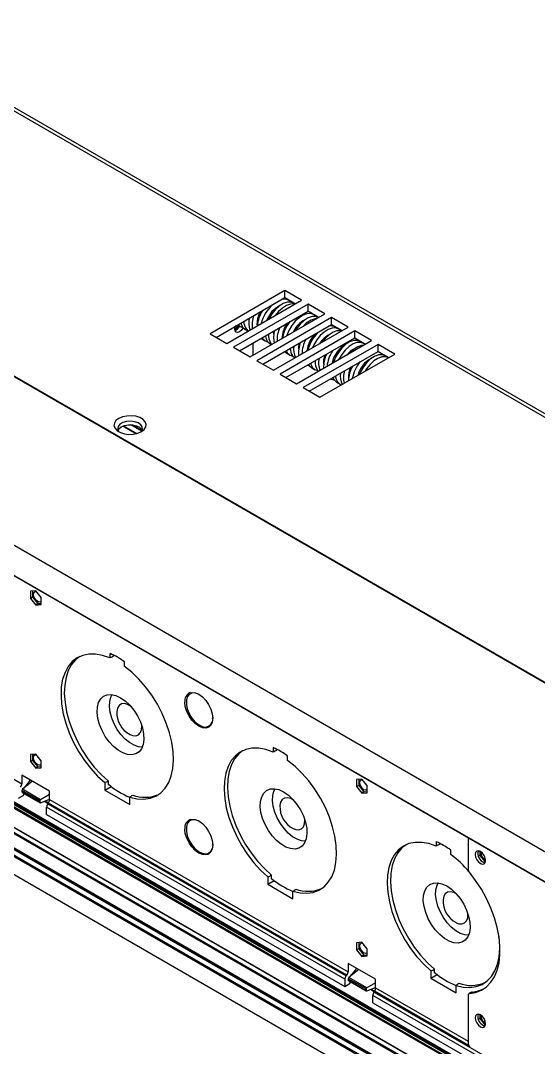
# Model space of a CAD drawing. Header units: inches. Extents: x 2.5 to 102.3, y 2 to 82.2.
# Drawn here: x 20.86 to 25.91, y 70.14 to 80.17 of the extents above; entities that cross this region are included whole.
import ezdxf

# ---------------------------------------------------------------- set-up
doc = ezdxf.new("R2010")
doc.units = ezdxf.units.IN
doc.header["$MEASUREMENT"] = 0

msp = doc.modelspace()

# ---------------------------------------------------------------- linework, layer by layer
for p, q in [((64.586, 51.411), (14.77, 80.168)), ((64.59, 51.411), (14.775, 80.169)), ((63.942, 51.789), (15.445, 79.786)), ((13.241, 79.409), (63.057, 50.651)), ((63.229, 54.787), (20.638, 79.374)), ((63.283, 54.794), (20.696, 79.378)), ((13.189, 79.144), (63.004, 50.386)), ((13.191, 79.138), (63.006, 50.381)), ((23.439, 77.532), (22.709, 77.11)), ((23.602, 77.438), (23.439, 77.532)), ((23.439, 77.464), (23.439, 77.532)), ((22.767, 77.076), (23.439, 77.464)), ((22.871, 77.016), (23.602, 77.438)), ((23.667, 77.401), (22.936, 76.979)), ((23.443, 77.458), (23.435, 77.462)), ((23.439, 77.464), (23.543, 77.404)), ((23.476, 77.439), (23.443, 77.458)), ((23.54, 77.402), (23.524, 77.411)), ((23.829, 77.307), (23.667, 77.401)), ((23.667, 77.333), (23.667, 77.401)), ((22.994, 76.945), (23.667, 77.333)), ((23.098, 76.885), (23.829, 77.307)), ((23.667, 77.333), (23.771, 77.273)), ((23.719, 77.299), (23.687, 77.317)), ((22.976, 77.197), (23.003, 77.182)), ((23.894, 77.269), (23.163, 76.848)), ((23.222, 76.814), (23.894, 77.202)), ((23.903, 77.186), (23.89, 77.199)), ((24.056, 77.176), (23.894, 77.269)), ((23.894, 77.202), (23.894, 77.269)), ((23.894, 77.202), (23.998, 77.142)), ((22.709, 77.11), (22.871, 77.016)), ((23.051, 77.154), (23.08, 77.137)), ((23.059, 77.158), (23.08, 77.137)), ((23.326, 76.754), (24.056, 77.176)), ((24.121, 77.138), (23.391, 76.716)), ((23.963, 77.158), (23.93, 77.177)), ((24.284, 77.044), (24.121, 77.138)), ((24.121, 77.071), (24.121, 77.138)), ((23.125, 77.021), (23.125, 76.901)), ((23.214, 77.06), (23.246, 77.041)), ((23.216, 77.073), (23.221, 77.064)), ((23.295, 77.013), (23.308, 77.006)), ((23.302, 77.017), (23.311, 77.008)), ((23.449, 76.683), (24.121, 77.071)), ((23.553, 76.623), (24.284, 77.044)), ((24.349, 77.007), (23.618, 76.585)), ((24.125, 77.064), (24.118, 77.069)), ((24.121, 77.071), (24.225, 77.011)), ((24.206, 77.017), (24.174, 77.036)), ((24.511, 76.913), (24.349, 77.007)), ((24.349, 76.939), (24.349, 77.007)), ((22.936, 76.979), (23.098, 76.885)), ((23.452, 76.947), (23.465, 76.923)), ((23.457, 76.92), (23.49, 76.901)), ((23.513, 76.895), (23.535, 76.875)), ((23.676, 76.551), (24.349, 76.939)), ((23.78, 76.491), (24.511, 76.913)), ((24.369, 76.924), (24.345, 76.937)), ((24.349, 76.939), (24.452, 76.879)), ((24.449, 76.877), (24.417, 76.895)), ((23.163, 76.848), (23.326, 76.754)), ((23.659, 76.804), (23.679, 76.797)), ((23.67, 76.81), (23.676, 76.802)), ((23.391, 76.716), (23.553, 76.623)), ((23.701, 76.779), (23.733, 76.76)), ((23.757, 76.755), (23.765, 76.745)), ((23.979, 76.726), (23.979, 76.72)), ((63.365, 47.902), (13.55, 76.66)), ((13.556, 76.671), (63.372, 47.913)), ((63.391, 47.924), (13.576, 76.682)), ((63.396, 47.925), (13.58, 76.683)), ((63.391, 47.937), (13.621, 76.668)), ((13.627, 76.68), (25.59, 69.774)), ((23.886, 76.672), (23.896, 76.666)), ((23.907, 76.684), (23.919, 76.661)), ((23.944, 76.638), (23.977, 76.62)), ((63.196, 47.752), (13.381, 76.51)), ((13.387, 76.521), (63.203, 47.763)), ((63.242, 47.786), (13.426, 76.543)), ((63.246, 47.786), (13.431, 76.544)), ((23.618, 76.585), (23.78, 76.491)), ((63.004, 47.64), (13.189, 76.397)), ((13.195, 76.41), (63.011, 47.652)), ((63.055, 47.677), (13.239, 76.435)), ((63.059, 47.678), (13.244, 76.436)), ((13.381, 76.374), (63.196, 47.616)), ((13.241, 76.193), (63.057, 47.435)), ((21.984, 76.135), (21.856, 76.209)), ((21.864, 76.212), (21.994, 76.137)), ((22.041, 76.161), (21.935, 76.222)), ((21.95, 76.221), (22.045, 76.167)), ((21.007, 74.602), (20.955, 74.597)), ((20.955, 74.597), (20.955, 74.528)), ((20.976, 74.599), (20.976, 74.539)), ((21.059, 74.537), (21.007, 74.602)), ((20.976, 74.539), (20.955, 74.528)), ((20.955, 74.528), (21.007, 74.463)), ((20.976, 74.539), (21.027, 74.477)), ((21.059, 74.468), (21.059, 74.537)), ((17.959, 74.4), (20.872, 72.718)), ((21.027, 74.477), (21.007, 74.463)), ((21.007, 74.463), (21.059, 74.468)), ((21.027, 74.477), (21.059, 74.479)), ((21.732, 73.99), (21.732, 73.946)), ((21.766, 73.962), (21.766, 73.973)), ((21.874, 73.864), (21.874, 73.908)), ((22.733, 73.356), (22.734, 73.365)), ((21.007, 73.008), (20.955, 73.003)), ((20.955, 73.003), (20.955, 72.934)), ((20.976, 73.005), (20.976, 72.945)), ((21.059, 72.943), (21.007, 73.008)), ((23.323, 73.071), (23.323, 73.027)), ((23.358, 73.044), (23.358, 73.055)), ((23.465, 72.945), (23.465, 72.989)), ((20.976, 72.945), (20.955, 72.934)), ((20.955, 72.934), (21.007, 72.869)), ((20.976, 72.945), (21.027, 72.883)), ((21.027, 72.883), (21.007, 72.869)), ((21.027, 72.883), (21.059, 72.886)), ((21.059, 72.874), (21.059, 72.943)), ((21.142, 72.647), (20.872, 72.802)), ((20.872, 72.802), (20.872, 72.718)), ((21.007, 72.869), (21.059, 72.874)), ((20.977, 72.742), (20.879, 72.664)), ((20.893, 72.675), (20.948, 72.739)), ((20.928, 72.703), (20.921, 72.708)), ((20.924, 72.712), (20.933, 72.707)), ((20.937, 72.711), (20.928, 72.716)), ((20.94, 72.712), (20.93, 72.718)), ((20.948, 72.759), (20.948, 72.739)), ((21.68, 72.729), (21.68, 72.656)), ((21.68, 72.656), (21.743, 72.692)), ((21.716, 72.709), (21.716, 72.744)), ((24.19, 72.764), (24.138, 72.76)), ((24.138, 72.76), (24.138, 72.69)), ((24.159, 72.702), (24.138, 72.69)), ((24.138, 72.69), (24.19, 72.626)), ((24.159, 72.762), (24.159, 72.702)), ((24.159, 72.702), (24.209, 72.639)), ((24.242, 72.7), (24.19, 72.764)), ((24.242, 72.63), (24.242, 72.7)), ((20.84, 72.577), (20.892, 72.608)), ((21.048, 72.552), (20.873, 72.653)), ((20.873, 72.653), (20.873, 72.638)), ((21.048, 72.537), (20.873, 72.638)), ((20.875, 72.633), (21.05, 72.533)), ((21.054, 72.562), (20.879, 72.664)), ((20.892, 72.608), (20.892, 72.624)), ((21.142, 72.613), (21.054, 72.562)), ((21.142, 72.563), (21.142, 72.647)), ((21.68, 72.656), (21.925, 72.515)), ((21.925, 72.515), (21.925, 72.587)), ((24.209, 72.639), (24.19, 72.626)), ((24.19, 72.626), (24.242, 72.63)), ((24.209, 72.639), (24.242, 72.642)), ((21.048, 72.552), (21.048, 72.537)), ((21.054, 72.533), (21.142, 72.567)), ((21.127, 72.524), (21.089, 72.546)), ((21.099, 72.55), (21.132, 72.531)), ((24.022, 70.81), (21.114, 72.489)), ((21.114, 72.418), (21.114, 72.489)), ((21.125, 72.522), (21.131, 72.53)), ((21.125, 72.522), (24.035, 70.842)), ((24.042, 70.849), (21.131, 72.53)), ((21.142, 72.563), (24.055, 70.881)), ((21.114, 72.418), (24.022, 70.739)), ((25.227, 72.19), (25.227, 71.883)), ((22.733, 72.119), (22.734, 72.127)), ((24.914, 72.153), (24.914, 72.109)), ((24.949, 72.125), (24.949, 72.136)), ((25.056, 72.027), (25.056, 72.07)), ((25.341, 72.019), (25.327, 72.012)), ((25.341, 72.059), (25.341, 72.019)), ((25.341, 72.019), (25.391, 71.957)), ((25.351, 72.047), (25.351, 72.053)), ((25.391, 71.957), (25.381, 71.95)), ((25.391, 71.957), (25.395, 71.957)), ((23.272, 71.81), (23.272, 71.737)), ((23.308, 71.79), (23.308, 71.826)), ((23.272, 71.737), (23.334, 71.773)), ((23.272, 71.737), (23.516, 71.596)), ((23.516, 71.596), (23.516, 71.669)), ((24.19, 71.171), (24.138, 71.166)), ((24.138, 71.166), (24.138, 71.097)), ((24.159, 71.108), (24.138, 71.097)), ((24.138, 71.097), (24.19, 71.032)), ((24.159, 71.168), (24.159, 71.108)), ((24.159, 71.108), (24.209, 71.046)), ((24.242, 71.106), (24.19, 71.171)), ((24.242, 71.037), (24.242, 71.106)), ((24.209, 71.046), (24.19, 71.032)), ((24.19, 71.032), (24.242, 71.037)), ((24.209, 71.046), (24.242, 71.048)), ((24.324, 70.81), (24.055, 70.965)), ((24.055, 70.965), (24.055, 70.881)), ((24.159, 70.905), (24.061, 70.827)), ((24.075, 70.838), (24.13, 70.902)), ((24.12, 70.873), (24.11, 70.879)), ((24.122, 70.875), (24.112, 70.881)), ((24.13, 70.922), (24.13, 70.902)), ((24.863, 70.891), (24.863, 70.819)), ((24.899, 70.872), (24.899, 70.907)), ((24.022, 70.81), (24.022, 70.739)), ((24.042, 70.849), (24.035, 70.842)), ((24.23, 70.715), (24.056, 70.815)), ((24.056, 70.815), (24.056, 70.8)), ((24.23, 70.7), (24.056, 70.8)), ((24.058, 70.796), (24.232, 70.695)), ((24.237, 70.725), (24.061, 70.827)), ((24.074, 70.77), (24.074, 70.786)), ((24.111, 70.866), (24.103, 70.871)), ((24.107, 70.874), (24.115, 70.87)), ((24.324, 70.725), (24.324, 70.81)), ((24.863, 70.819), (24.925, 70.855)), ((24.863, 70.819), (25.108, 70.678)), ((24.022, 70.739), (24.074, 70.77)), ((24.23, 70.715), (24.23, 70.7)), ((24.324, 70.776), (24.237, 70.725)), ((24.237, 70.695), (24.324, 70.73)), ((24.31, 70.687), (24.272, 70.709)), ((24.281, 70.713), (24.314, 70.694)), ((24.308, 70.684), (24.313, 70.692)), ((24.308, 70.684), (25.561, 69.961)), ((25.231, 70.162), (24.313, 70.692)), ((24.324, 70.725), (25.227, 70.204)), ((25.108, 70.678), (25.108, 70.75)), ((25.259, 70.684), (25.233, 70.669)), ((25.264, 70.685), (25.238, 70.67)), ((25.549, 69.928), (24.296, 70.651)), ((24.296, 70.581), (24.296, 70.651)), ((24.296, 70.581), (25.549, 69.858)), ((25.227, 70.656), (25.227, 70.179)), ((25.341, 70.426), (25.327, 70.418)), ((25.341, 70.465), (25.341, 70.426)), ((25.341, 70.426), (25.391, 70.363)), ((25.351, 70.453), (25.351, 70.459)), ((25.391, 70.363), (25.381, 70.356)), ((25.391, 70.363), (25.395, 70.364))]:
    msp.add_line(p, q)
at = {"flags": 128}
for points in [[(23.524, 77.411), (23.495, 77.421), (23.459, 77.419), (23.421, 77.406), (23.382, 77.381), (23.344, 77.346), (23.311, 77.304), (23.283, 77.256), (23.281, 77.253)], [(23.536, 77.4), (23.527, 77.402), (23.492, 77.401), (23.453, 77.387), (23.414, 77.362), (23.377, 77.327), (23.348, 77.291)], [(23.741, 77.28), (23.72, 77.298), (23.69, 77.308), (23.654, 77.307), (23.616, 77.293), (23.577, 77.268), (23.539, 77.234), (23.506, 77.191), (23.478, 77.143), (23.457, 77.093), (23.457, 77.092)], [(23.687, 77.317), (23.657, 77.327), (23.657, 77.327)], [(22.981, 77.2), (23.001, 77.183), (23.029, 77.172)], [(23.009, 77.216), (23.011, 77.209), (23.026, 77.177)], [(23.085, 77.26), (23.085, 77.258), (23.086, 77.236)], [(23.768, 77.27), (23.738, 77.28), (23.703, 77.279), (23.664, 77.265), (23.625, 77.24), (23.588, 77.206), (23.554, 77.163), (23.539, 77.14)], [(22.949, 77.156), (22.952, 77.179), (22.954, 77.184)], [(23.032, 77.17), (23.028, 77.164), (23.013, 77.144), (22.995, 77.129), (22.977, 77.123), (22.962, 77.126), (22.952, 77.138), (22.949, 77.156)], [(22.951, 77.175), (22.959, 77.182), (22.966, 77.191)], [(23.026, 77.177), (23.05, 77.154), (23.051, 77.154)], [(23.249, 77.092), (23.254, 77.068), (23.27, 77.036)], [(23.33, 77.139), (23.328, 77.118), (23.33, 77.095)], [(23.985, 77.139), (23.964, 77.157), (23.933, 77.168), (23.898, 77.166), (23.859, 77.153), (23.82, 77.128), (23.783, 77.093), (23.749, 77.051), (23.721, 77.003), (23.709, 76.975)], [(23.991, 77.138), (23.982, 77.14), (23.946, 77.138), (23.908, 77.125), (23.869, 77.1), (23.831, 77.065), (23.802, 77.029)], [(23.204, 77.066), (23.213, 77.061), (23.214, 77.06)], [(23.221, 77.064), (23.245, 77.042), (23.273, 77.032)], [(23.27, 77.036), (23.294, 77.014), (23.295, 77.013)], [(24.174, 77.036), (24.144, 77.046), (24.109, 77.044), (24.07, 77.031), (24.031, 77.006), (23.994, 76.971), (23.96, 76.929), (23.932, 76.881), (23.912, 76.831), (23.911, 76.829)], [(24.22, 77.008), (24.207, 77.017), (24.177, 77.027), (24.141, 77.026), (24.103, 77.012), (24.064, 76.987), (24.026, 76.952), (23.993, 76.91), (23.965, 76.862), (23.963, 76.86)], [(24.147, 77.046), (24.126, 77.064), (24.117, 77.068)], [(23.436, 76.937), (23.456, 76.92), (23.457, 76.92)], [(23.465, 76.923), (23.489, 76.901), (23.517, 76.891)], [(24.417, 76.895), (24.388, 76.905), (24.352, 76.904), (24.314, 76.89), (24.275, 76.865), (24.237, 76.831), (24.204, 76.788), (24.176, 76.74), (24.163, 76.712)], [(23.676, 76.802), (23.7, 76.78), (23.701, 76.779)], [(23.691, 76.822), (23.693, 76.815), (23.708, 76.783)], [(24.45, 76.877), (24.42, 76.887), (24.385, 76.885), (24.346, 76.871), (24.307, 76.847), (24.27, 76.812), (24.236, 76.769), (24.221, 76.746)], [(23.708, 76.783), (23.732, 76.761), (23.76, 76.751)], [(23.931, 76.698), (23.936, 76.675), (23.952, 76.642)], [(23.886, 76.673), (23.894, 76.667), (23.923, 76.657)], [(23.919, 76.661), (23.943, 76.639), (23.944, 76.638)], [(23.952, 76.642), (23.976, 76.62), (23.991, 76.613)], [(22.039, 76.156), (22.066, 76.176), (22.082, 76.201), (22.085, 76.226), (22.075, 76.252), (22.054, 76.274), (22.022, 76.292), (21.983, 76.305), (21.939, 76.31), (21.895, 76.308), (21.853, 76.299), (21.817, 76.284), (21.79, 76.263), (21.775, 76.239), (21.771, 76.213), (21.781, 76.188), (21.802, 76.165), (21.834, 76.147), (21.873, 76.135), (21.917, 76.129), (21.962, 76.131), (22.003, 76.14), (22.039, 76.156)], [(22.036, 76.154), (22.037, 76.156), (22.049, 76.178), (22.047, 76.201), (22.033, 76.223), (22.007, 76.24), (21.972, 76.252), (21.933, 76.257), (21.893, 76.254), (21.857, 76.244), (21.829, 76.227), (21.811, 76.207), (21.807, 76.184), (21.815, 76.161), (21.82, 76.154)], [(21.81, 76.169), (21.819, 76.183), (21.842, 76.202)], [(21.842, 76.202), (21.875, 76.215), (21.913, 76.222), (21.953, 76.221), (21.99, 76.213), (22.021, 76.198), (22.042, 76.178), (22.046, 76.169)], [(20.986, 74.567), (20.989, 74.583), (20.998, 74.593), (21.011, 74.595), (21.012, 74.595)], [(21.059, 74.497), (21.055, 74.494), (21.042, 74.492), (21.027, 74.497), (21.011, 74.509), (20.998, 74.527), (20.989, 74.547), (20.986, 74.567)], [(21.732, 73.946), (21.66, 73.971), (21.591, 73.983), (21.526, 73.984), (21.466, 73.971), (21.411, 73.947), (21.364, 73.91), (21.324, 73.863), (21.293, 73.805), (21.27, 73.738), (21.257, 73.663), (21.254, 73.581), (21.26, 73.494), (21.276, 73.402), (21.301, 73.309), (21.335, 73.215), (21.377, 73.122), (21.426, 73.032), (21.482, 72.946), (21.544, 72.866), (21.611, 72.793), (21.68, 72.729)], [(21.437, 73.96), (21.397, 73.929), (21.357, 73.881), (21.325, 73.823), (21.303, 73.756), (21.29, 73.681), (21.286, 73.598), (21.293, 73.511), (21.309, 73.419), (21.334, 73.325), (21.368, 73.231), (21.411, 73.138), (21.461, 73.047), (21.517, 72.961), (21.579, 72.881), (21.646, 72.809), (21.716, 72.744)], [(21.925, 72.587), (21.995, 72.571), (22.061, 72.568), (22.123, 72.576), (22.179, 72.597), (22.229, 72.63), (22.271, 72.675), (22.305, 72.729), (22.33, 72.794), (22.346, 72.867), (22.352, 72.947), (22.348, 73.033), (22.335, 73.123), (22.313, 73.216), (22.281, 73.31), (22.242, 73.404), (22.194, 73.495), (22.14, 73.582), (22.079, 73.664), (22.014, 73.739), (21.945, 73.806), (21.874, 73.864)], [(21.835, 73.558), (21.881, 73.526), (21.925, 73.485), (21.965, 73.436), (22, 73.381), (22.029, 73.322), (22.049, 73.263), (22.06, 73.204), (22.063, 73.15), (22.056, 73.101), (22.04, 73.06), (22.015, 73.029), (21.983, 73.009), (21.946, 73), (21.903, 73.004), (21.858, 73.019), (21.812, 73.046), (21.766, 73.082), (21.724, 73.128), (21.686, 73.18), (21.654, 73.237), (21.63, 73.297), (21.614, 73.356), (21.607, 73.413), (21.609, 73.465), (21.621, 73.51), (21.641, 73.546), (21.669, 73.572), (21.704, 73.586), (21.745, 73.589), (21.789, 73.579), (21.835, 73.558)], [(22.048, 73.076), (22.011, 73.08), (21.967, 73.094), (21.923, 73.12), (21.88, 73.155), (21.839, 73.199), (21.803, 73.249), (21.772, 73.304), (21.749, 73.36), (21.733, 73.417), (21.727, 73.472), (21.729, 73.521), (21.74, 73.564), (21.752, 73.588)], [(22.6, 73.591), (22.596, 73.593), (22.561, 73.605), (22.53, 73.604), (22.504, 73.591), (22.486, 73.567), (22.477, 73.533), (22.477, 73.493), (22.486, 73.448), (22.504, 73.403), (22.53, 73.36), (22.561, 73.324), (22.596, 73.296), (22.631, 73.278), (22.664, 73.272), (22.693, 73.279), (22.715, 73.298), (22.728, 73.325)], [(22.516, 73.607), (22.531, 73.61), (22.563, 73.607), (22.598, 73.592), (22.633, 73.567), (22.666, 73.532), (22.694, 73.491), (22.716, 73.446), (22.729, 73.4), (22.734, 73.357), (22.729, 73.319), (22.716, 73.29), (22.7, 73.274)], [(21.932, 73.477), (21.904, 73.493), (21.872, 73.501), (21.843, 73.497), (21.821, 73.482), (21.805, 73.457), (21.799, 73.424), (21.799, 73.423)], [(22.686, 73.266), (22.666, 73.261), (22.633, 73.264), (22.598, 73.279), (22.563, 73.305), (22.531, 73.339), (22.503, 73.38), (22.481, 73.425), (22.467, 73.471), (22.463, 73.514)], [(21.928, 73.199), (21.953, 73.19), (21.983, 73.187), (22.009, 73.197), (22.028, 73.217), (22.039, 73.246), (22.042, 73.283), (22.041, 73.288)], [(22.7, 73.274), (22.694, 73.27), (22.686, 73.266)], [(20.986, 72.973), (20.989, 72.989), (20.998, 72.999), (21.011, 73.002), (21.012, 73.002)], [(23.323, 73.027), (23.251, 73.052), (23.183, 73.065), (23.117, 73.065), (23.057, 73.053), (23.003, 73.028), (22.955, 72.992), (22.915, 72.944), (22.884, 72.887), (22.862, 72.82), (22.848, 72.744), (22.845, 72.662), (22.851, 72.575), (22.867, 72.484), (22.892, 72.39), (22.926, 72.296), (22.968, 72.204), (23.018, 72.113), (23.074, 72.027), (23.136, 71.947), (23.202, 71.874), (23.272, 71.81)], [(23.028, 73.042), (22.988, 73.01), (22.948, 72.963), (22.917, 72.905), (22.894, 72.837), (22.881, 72.762), (22.878, 72.68), (22.884, 72.592), (22.9, 72.5), (22.925, 72.407), (22.959, 72.312), (23.002, 72.219), (23.052, 72.129), (23.108, 72.043), (23.171, 71.963), (23.238, 71.89), (23.308, 71.826)], [(21.059, 72.904), (21.055, 72.9), (21.042, 72.898), (21.027, 72.903), (21.011, 72.916), (20.998, 72.933), (20.989, 72.953), (20.986, 72.973)], [(23.516, 71.669), (23.586, 71.653), (23.652, 71.649), (23.714, 71.658), (23.77, 71.679), (23.82, 71.712), (23.862, 71.756), (23.896, 71.811), (23.921, 71.875), (23.937, 71.948), (23.943, 72.029), (23.94, 72.115), (23.926, 72.205), (23.904, 72.298), (23.873, 72.392), (23.833, 72.485), (23.785, 72.576), (23.731, 72.664), (23.671, 72.746), (23.605, 72.821), (23.537, 72.888), (23.465, 72.945)], [(24.169, 72.73), (24.172, 72.746), (24.181, 72.756), (24.194, 72.758), (24.195, 72.758)], [(24.242, 72.66), (24.238, 72.657), (24.225, 72.655), (24.209, 72.66), (24.194, 72.672), (24.181, 72.69), (24.172, 72.71), (24.169, 72.73)], [(23.426, 72.64), (23.472, 72.608), (23.516, 72.566), (23.556, 72.517), (23.591, 72.462), (23.62, 72.404), (23.64, 72.344), (23.652, 72.286), (23.654, 72.231), (23.647, 72.182), (23.631, 72.142), (23.607, 72.11), (23.575, 72.09), (23.537, 72.081), (23.494, 72.085), (23.449, 72.1), (23.403, 72.127), (23.358, 72.164), (23.315, 72.209), (23.277, 72.262), (23.245, 72.319), (23.221, 72.378), (23.205, 72.438), (23.198, 72.494), (23.2, 72.546), (23.212, 72.591), (23.232, 72.627), (23.26, 72.653), (23.296, 72.668), (23.336, 72.67), (23.38, 72.661), (23.426, 72.64)], [(23.639, 72.157), (23.602, 72.161), (23.559, 72.176), (23.514, 72.201), (23.471, 72.237), (23.43, 72.28), (23.394, 72.33), (23.363, 72.385), (23.34, 72.442), (23.325, 72.499), (23.318, 72.553), (23.32, 72.603), (23.331, 72.646), (23.343, 72.67)], [(23.523, 72.558), (23.495, 72.574), (23.463, 72.582), (23.435, 72.579), (23.412, 72.564), (23.397, 72.539), (23.39, 72.505), (23.39, 72.504)], [(22.6, 72.353), (22.596, 72.355), (22.561, 72.367), (22.53, 72.366), (22.504, 72.353), (22.486, 72.329), (22.477, 72.296), (22.477, 72.255), (22.486, 72.211), (22.504, 72.165), (22.53, 72.123), (22.561, 72.086), (22.596, 72.058), (22.631, 72.041), (22.664, 72.035), (22.693, 72.042), (22.715, 72.061), (22.728, 72.086)], [(22.516, 72.37), (22.531, 72.373), (22.563, 72.37), (22.598, 72.355), (22.633, 72.329), (22.666, 72.295), (22.694, 72.253), (22.716, 72.209), (22.729, 72.163), (22.734, 72.12), (22.729, 72.082), (22.716, 72.052), (22.7, 72.036)], [(23.519, 72.281), (23.544, 72.271), (23.575, 72.269), (23.6, 72.278), (23.619, 72.298), (23.631, 72.328), (23.633, 72.365), (23.633, 72.369)], [(22.686, 72.028), (22.666, 72.023), (22.633, 72.027), (22.598, 72.042), (22.563, 72.067), (22.531, 72.102), (22.503, 72.143), (22.481, 72.188), (22.467, 72.233), (22.463, 72.276)], [(24.914, 72.109), (24.843, 72.134), (24.774, 72.146), (24.709, 72.146), (24.648, 72.134), (24.594, 72.11), (24.546, 72.073), (24.507, 72.026), (24.475, 71.968), (24.453, 71.901), (24.44, 71.826), (24.436, 71.744), (24.442, 71.656), (24.458, 71.565), (24.483, 71.472), (24.517, 71.378), (24.559, 71.285), (24.609, 71.195), (24.665, 71.109), (24.727, 71.029), (24.793, 70.956), (24.863, 70.891)], [(24.62, 72.123), (24.579, 72.092), (24.539, 72.044), (24.508, 71.986), (24.485, 71.919), (24.472, 71.843), (24.469, 71.761), (24.475, 71.673), (24.491, 71.582), (24.516, 71.488), (24.551, 71.394), (24.593, 71.301), (24.643, 71.21), (24.7, 71.124), (24.762, 71.044), (24.829, 70.971), (24.899, 70.907)], [(22.7, 72.036), (22.694, 72.032), (22.686, 72.028)], [(25.295, 72.027), (25.299, 72.002), (25.31, 71.977), (25.326, 71.955), (25.346, 71.939), (25.365, 71.932), (25.382, 71.936), (25.393, 71.948), (25.396, 71.968), (25.393, 71.993), (25.382, 72.018), (25.365, 72.041), (25.346, 72.056), (25.326, 72.063), (25.31, 72.06), (25.299, 72.047), (25.295, 72.027)], [(25.325, 72.063), (25.325, 72.062), (25.321, 72.042)], [(25.238, 70.67), (25.299, 70.681), (25.355, 70.703), (25.405, 70.736), (25.448, 70.78), (25.483, 70.834), (25.51, 70.898), (25.528, 70.969), (25.537, 71.048), (25.537, 71.133), (25.528, 71.222), (25.51, 71.315), (25.483, 71.409), (25.448, 71.503), (25.405, 71.597), (25.355, 71.688), (25.299, 71.775), (25.238, 71.856)], [(25.017, 71.721), (25.063, 71.689), (25.107, 71.648), (25.148, 71.599), (25.183, 71.544), (25.211, 71.485), (25.231, 71.425), (25.243, 71.367), (25.245, 71.312), (25.238, 71.264), (25.222, 71.223), (25.198, 71.192), (25.166, 71.171), (25.128, 71.163), (25.086, 71.166), (25.04, 71.182), (24.994, 71.208), (24.949, 71.245), (24.906, 71.291), (24.868, 71.343), (24.837, 71.4), (24.812, 71.46), (24.796, 71.519), (24.789, 71.576), (24.792, 71.628), (24.803, 71.673), (24.823, 71.709), (24.852, 71.735), (24.887, 71.749), (24.927, 71.752), (24.971, 71.742), (25.017, 71.721)], [(25.23, 71.239), (25.193, 71.242), (25.15, 71.257), (25.106, 71.283), (25.062, 71.318), (25.022, 71.362), (24.985, 71.412), (24.955, 71.466), (24.931, 71.523), (24.916, 71.58), (24.909, 71.634), (24.911, 71.684), (24.923, 71.727), (24.934, 71.751)], [(25.115, 71.64), (25.086, 71.656), (25.054, 71.664), (25.026, 71.66), (25.003, 71.645), (24.988, 71.62), (24.981, 71.586), (24.981, 71.585)], [(25.11, 71.362), (25.135, 71.352), (25.166, 71.35), (25.192, 71.359), (25.211, 71.38), (25.222, 71.409), (25.224, 71.446), (25.224, 71.451)], [(25.108, 70.75), (25.177, 70.734), (25.244, 70.73), (25.306, 70.739), (25.362, 70.76), (25.411, 70.793), (25.453, 70.837), (25.487, 70.892), (25.512, 70.957), (25.528, 71.03), (25.534, 71.11), (25.531, 71.196), (25.527, 71.225)], [(24.169, 71.136), (24.172, 71.152), (24.181, 71.162), (24.194, 71.164), (24.195, 71.164)], [(24.242, 71.066), (24.238, 71.063), (24.225, 71.061), (24.209, 71.066), (24.194, 71.079), (24.181, 71.096), (24.172, 71.116), (24.169, 71.136)], [(25.264, 70.685), (25.325, 70.696), (25.379, 70.716)], [(25.295, 70.433), (25.299, 70.409), (25.31, 70.383), (25.326, 70.361), (25.346, 70.345), (25.365, 70.339), (25.382, 70.342), (25.393, 70.355), (25.396, 70.375), (25.393, 70.399), (25.382, 70.425), (25.365, 70.447), (25.346, 70.462), (25.326, 70.469), (25.31, 70.466), (25.299, 70.453), (25.295, 70.433)], [(25.325, 70.469), (25.325, 70.468), (25.321, 70.448)]]:
    msp.add_lwpolyline(points, dxfattribs=at)
for centre, radius, start, end in [((23.432, 77.362), 0.088, 41.6657, 104.4288), ((23.514, 77.148), 0.349, 146.8535, 173.5056), ((23.395, 77.209), 0.229, 149.2945, 185.2928), ((23.573, 77.118), 0.377, 133.6829, 165.867), ((23.5, 77.162), 0.25, 116.2307, 161.2303), ((23.18, 77.235), 0.143, 181.303, 212.5194), ((23.279, 77.217), 0.194, 166.229, 200.9599), ((23.382, 77.195), 0.264, 159.2195, 187.6084), ((23.663, 77.062), 0.253, 143.0597, 179.3421), ((23.783, 76.997), 0.376, 141.7863, 169.2738), ((23.739, 77.028), 0.242, 115.8741, 155.8448), ((23.789, 77.044), 0.221, 99.8268, 140.1679), ((22.907, 77.232), 0.0883, 297.9126, 333.0531), ((22.907, 77.231), 0.0883, 297.8566, 333.0576), ((22.918, 77.224), 0.087, 291.4431, 333.5399), ((23.431, 77.097), 0.152, 175.2759, 211.9025), ((23.557, 77.076), 0.229, 162.7593, 193.7571), ((23.648, 77.051), 0.286, 154.9665, 182.8201), ((23.93, 76.912), 0.278, 134.7786, 173.5787), ((24.027, 76.855), 0.377, 133.6829, 165.867), ((23.969, 76.904), 0.221, 114.6502, 150.1574), ((23.886, 77.091), 0.0963, 62.7739, 103.1433), ((23.836, 76.933), 0.264, 159.2195, 187.6084), ((23.76, 76.976), 0.188, 166.8413, 186.4745), ((23.935, 76.9), 0.331, 151.5992, 177.4823), ((24.159, 76.778), 0.263, 117.1359, 170.1093), ((24.244, 76.782), 0.221, 99.8268, 140.1679), ((23.634, 76.972), 0.143, 181.303, 212.5194), ((23.685, 76.96), 0.163, 169.7029, 209.5548), ((24.102, 76.789), 0.286, 154.9665, 182.8201), ((24.014, 76.835), 0.199, 160.8935, 186.1341), ((24.196, 76.754), 0.349, 146.8535, 173.5056), ((24.205, 76.777), 0.206, 114.1979, 141.108), ((24.329, 76.855), 0.0795, 39.2854, 83.0804), ((23.886, 76.835), 0.152, 175.2759, 211.9025), ((23.961, 76.823), 0.194, 166.229, 200.9599), ((24.389, 76.638), 0.331, 151.5992, 177.4823), ((24.465, 76.603), 0.376, 141.7863, 169.2738), ((24.395, 76.644), 0.253, 116.2698, 166.2789), ((24.14, 76.697), 0.163, 169.7029, 209.5548), ((24.239, 76.682), 0.229, 162.7593, 193.7571), ((24.279, 76.693), 0.22, 155.6076, 185.0956), ((21.415, 73.276), 0.781, 53.9669, 66.0384), ((22.549, 73.527), 0.0874, 112.6446, 188.4226), ((22.034, 73.41), 0.236, 176.8841, 243.1106), ((23.006, 72.358), 0.781, 53.9669, 66.0384), ((22.221, 73.311), 0.783, 229.8206, 247.7526), ((22.072, 72.923), 0.337, 249.3827, 293.8567), ((23.626, 72.491), 0.236, 176.8841, 243.1106), ((22.549, 72.289), 0.0874, 112.6446, 188.4226), ((24.597, 71.439), 0.781, 53.9669, 66.0384), ((24.42, 71.168), 1.069, 40.2098, 53.4747), ((25.414, 72.038), 0.0929, 177.3664, 256.47), ((25.435, 72.049), 0.0837, 181.4275, 242.6107), ((25.271, 71.885), 0.0441, 182.6617, 220.1793), ((23.813, 72.392), 0.783, 229.8205, 247.7526), ((23.663, 72.005), 0.337, 249.3827, 293.8567), ((25.217, 71.573), 0.236, 176.8841, 243.1106), ((25.404, 71.474), 0.783, 229.8205, 247.7526), ((25.254, 71.086), 0.337, 249.3827, 293.8567), ((25.264, 70.675), 0.00989, 93.0891, 120.0498), ((25.24, 70.658), 0.0126, 99.3084, 189.4003), ((25.414, 70.444), 0.0929, 177.3664, 256.4699), ((25.435, 70.456), 0.0837, 181.4274, 242.6108), ((25.271, 70.181), 0.0441, 182.6069, 237.3958)]:
    msp.add_arc(centre, radius, start, end)
for centre, major_axis, ratio, start_param, end_param in [((21.234, 73.076), (6.92, 3.375), 0.073638, 1.457922, 1.462962), ((22.825, 72.157), (6.92, 3.375), 0.073638, 1.457922, 1.462962), ((20.845, 72.704), (0.0204, 0.0306), 0.616135, 4.525644, 5.537841), ((22.093, 73.533), (4.957, 2.265), 0.10364, 4.581767, 4.58903), ((20.879, 72.657), (0.00403, 0.00827), 0.525016, 0.835944, 2.319474), ((20.879, 72.642), (0.00403, 0.00827), 0.525016, 2.319474, 3.104953), ((22.248, 73.444), (3.865, 2.904), 0.102882, 4.551952, 4.559215), ((21.055, 72.555), (0.00525, 0.00756), 0.62527, 0.924529, 2.408059), ((21.055, 72.54), (0.00525, 0.00756), 0.62527, 2.408059, 3.891589), ((21.138, 72.505), (0.0166, 0.0328), 0.535781, 1.313561, 2.325758), ((21.118, 72.546), (0.0166, 0.0328), 0.535781, 4.455153, 5.46735), ((24.416, 71.239), (6.92, 3.375), 0.073638, 1.457922, 1.462962), ((23.685, 72.614), (4.957, 2.265), 0.10364, 4.581767, 4.58903), ((23.839, 72.525), (3.865, 2.904), 0.102882, 4.551952, 4.559215), ((24.027, 70.867), (0.0204, 0.0306), 0.616135, 4.525644, 5.537841), ((25.276, 71.696), (4.957, 2.265), 0.10364, 4.581767, 4.58903), ((24.05, 70.823), (0.0204, 0.0306), 0.616135, 1.384051, 2.396248), ((24.062, 70.819), (0.00403, 0.00827), 0.525016, 0.835944, 2.319474), ((24.062, 70.804), (0.00403, 0.00827), 0.525016, 2.319474, 3.104953), ((24.237, 70.718), (0.00525, 0.00756), 0.62527, 0.924529, 2.408059), ((24.237, 70.703), (0.00525, 0.00756), 0.62527, 2.408059, 3.891589), ((24.32, 70.667), (0.0166, 0.0328), 0.535781, 1.313561, 2.325758), ((24.3, 70.709), (0.0166, 0.0328), 0.535781, 4.455153, 5.46735), ((25.43, 71.607), (3.865, 2.904), 0.102882, 4.551952, 4.559215)]:
    msp.add_ellipse(centre, major_axis=major_axis, ratio=ratio, start_param=start_param, end_param=end_param)

doc.saveas('drawing.dxf')
